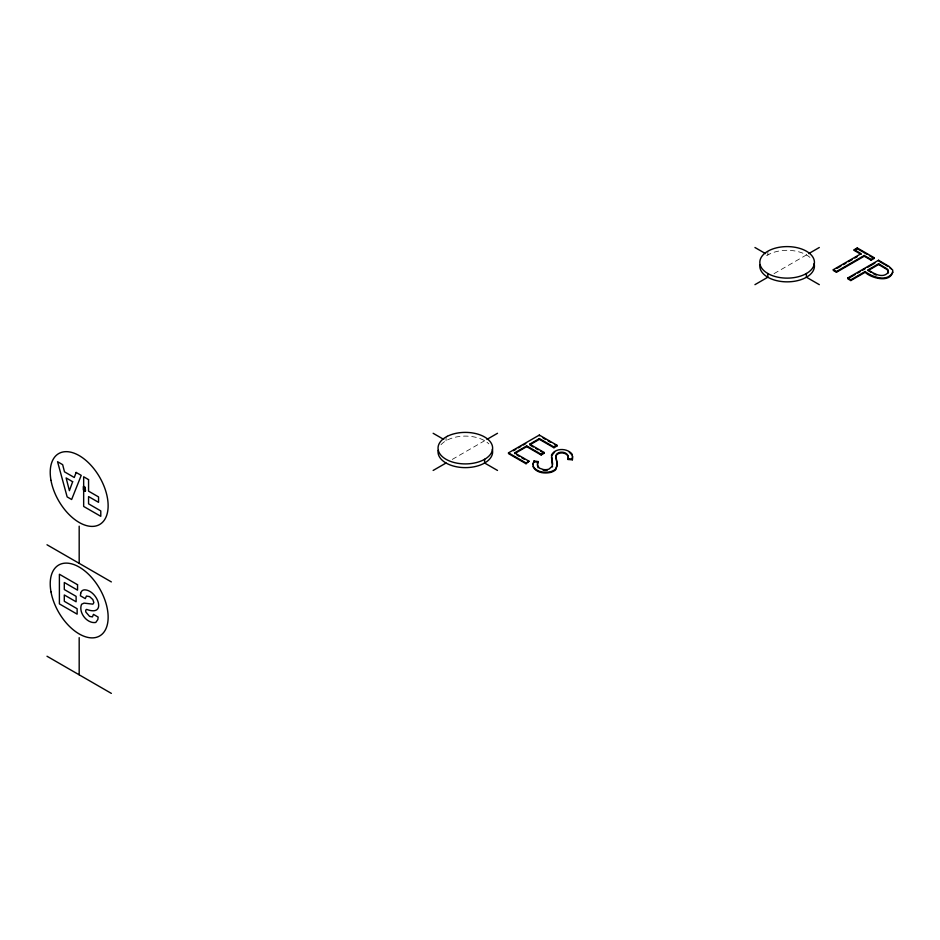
<?xml version="1.0" encoding="UTF-8"?>
<svg xmlns="http://www.w3.org/2000/svg" width="940" height="940" viewBox="0 0 940 940"><rect width="100%" height="100%" fill="white"/><g stroke="black" fill="none" stroke-linecap="round" stroke-linejoin="round"><path stroke-width="0.7" stroke-dasharray="4.7 3.53" d="M766.641 255.657L769.073 254.258A27.307 15.769 0 0 1 810.633 258.054M452.257 459.425L484.64 440.719M774.043 273.634L806.438 254.94L806.438 251.215M767.851 251.238L767.851 254.952M446.065 437.03L446.065 440.743M441.001 444.714A27.307 15.769 0 0 1 444.855 441.447L447.276 440.038A27.307 15.769 0 0 1 488.835 443.845"/><path stroke-width="1.41" d="M552.45 466.851L551.498 456.957M888.394 272.894L888.018 270.567L886.608 269.287L878.618 264.516L868.161 270.544L871.251 272.377M533.227 466.299C536.423 472.103 544.166 472.926 550.076 471.798A10.963 6.333 0 0 0 555.798 468.802L557.338 464.184L555.857 456.546L556.386 454.478C560.04 449.767 570.604 452.657 567.924 459.46L572.354 459.813L572.73 456.476M572.354 459.813L572.307 454.466C567.842 447.969 555.211 447.593 551.522 455.007L552.661 464.372M567.924 459.46C570.145 452.986 559.653 450.824 556.386 455.219L555.857 457.287L557.338 464.924L555.798 469.542A10.963 6.333 0 0 1 550.088 472.538C544.166 473.666 536.423 472.844 533.227 467.039L533.039 463.878L534.026 460.976L538.221 461.575L537.433 464.43M893 272.201C887.09 282.493 872.661 277.171 865.153 271.543L850.818 279.815L847.739 278.04L847.739 278.781L850.818 280.567L865.153 272.283C871.709 278.733 892.389 283.668 892.765 270.132L888.993 266.408L878.559 260.251L847.739 278.04M533.039 464.619L534.026 460.976M538.221 461.575L537.433 463.69L538.08 467.744M551.522 455.747L554.6 452.081M552.45 466.111L548.948 469.13A7.215 4.171 0 0 1 543.155 469.471L539.525 468.202L537.386 465.5M433.152 470.447L446.03 463.021M486.979 439.368L497.507 433.293M754.949 284.656L767.816 277.23L767.816 273.517A27.307 15.769 0 0 1 766.641 251.944L769.073 250.545A27.307 15.769 0 0 1 806.438 251.215A27.307 15.769 0 0 1 807.613 272.788L805.181 274.186A27.307 15.769 0 0 1 767.816 273.517M808.776 253.589L819.304 247.502M854.237 249.688L857.245 247.949L874.13 257.701L874.13 258.441L871.122 260.18L864.248 256.209L836.447 272.259L833.298 270.45L833.298 269.709L861.099 253.659L854.237 249.688L854.237 250.428L861.099 254.399M854.237 250.428L857.245 248.689L866.903 254.258M514.591 453.632L526.694 446.641L541.158 454.984L544.166 453.245L544.166 452.504L541.158 454.243L526.694 445.901L514.591 452.892L529.044 461.235L526.024 463.726L508.493 453.597L508.493 452.857L539.313 435.067L556.973 445.255L556.973 446.007L553.954 447.745L539.372 439.321L529.714 444.902L529.714 444.162L539.372 438.581L553.954 447.005L556.973 445.255M513.428 450.754L515.884 449.332M518.351 447.91L520.819 446.477M523.286 445.055L525.754 443.633M837.093 268.264L840.889 266.067M843.415 264.61L845.941 263.153M848.468 261.696L852.263 259.511M854.789 258.042L857.315 256.585M833.298 269.709L836.447 271.519L864.248 255.469L871.122 259.44L874.13 257.701M508.493 452.857L526.024 462.974L529.044 461.235M848.973 278.076L855.13 274.515M857.597 273.094L860.065 271.672M862.532 270.238L865 268.817M867.456 267.395L874.858 263.13M868.161 269.804L878.618 263.764L886.608 268.546L888.018 269.815L888.394 272.154C883.283 279.133 873.495 273.599 868.161 269.804L868.161 270.544M567.924 458.72L572.354 459.072M534.026 461.716L538.221 462.315M873.319 273.599L876.198 275.091M869.312 255.657L874.13 258.441M879.781 261.696L884.693 264.539M754.949 247.502L765.513 253.6M819.304 284.656L806.391 277.206L806.391 273.493M543.097 437.993L545.623 439.45M548.138 440.907L550.664 442.364M554.447 444.549L556.973 446.007M529.714 444.162L544.166 452.504M530.924 445.595L533.332 446.994M535.741 448.38L538.15 449.767M540.559 451.165L544.166 453.245M517 455.031L519.409 456.417M521.817 457.804L524.226 459.202M433.152 433.293L443.715 439.391M497.507 470.447L484.605 462.997L484.605 459.272M83.496 486.814L84.941 487.649M83.496 487.366L84.941 488.201M83.496 487.93L84.941 488.765M83.496 488.483L85.423 489.599L85.423 491.268L83.496 490.151L83.496 486.25L84.941 487.096L84.941 490.997M83.496 489.047L85.423 490.151M83.496 489.599L85.423 490.715M47 544.765L111.355 581.919M47 656.238L111.355 693.391M885.774 265.186L887.924 266.502M889.781 267.736L891.355 268.911M569.311 452.234L572.307 455.207M878.559 260.251L878.559 260.991M878.618 263.764L878.618 264.516M871.122 259.44L871.122 260.18M865.153 271.543L865.153 272.283M864.248 255.469L864.248 256.209M857.245 247.949L857.245 248.689M850.818 279.815L850.818 280.567M836.447 271.519L836.447 272.259M553.954 447.005L553.954 447.745M541.158 454.243L541.158 454.984M539.313 435.067L539.313 435.808M539.372 438.581L539.372 439.321M526.694 445.901L526.694 446.641M526.024 462.974L526.024 463.726M84.459 486.814L84.459 490.715M83.977 486.532L83.977 490.433M79.183 526.177L79.183 563.342M79.183 637.649L79.183 674.814M547.162 470.294A7.215 4.171 0 0 1 543.155 470.212M492.302 449.402A27.307 15.769 0 0 1 485.815 462.292L483.383 463.69A27.307 15.769 0 0 1 452.939 465.911A27.307 15.769 0 0 1 438.146 450.389M814.099 263.611A27.307 15.769 0 0 1 807.613 276.513L805.181 277.911A27.307 15.769 0 0 1 774.725 280.132A27.307 15.769 0 0 1 759.943 264.598M80.687 593.269L80.405 595.784L85.293 598.615L86.445 596.054L89.582 596.606L92.813 599.532L93.871 602.611L92.884 604.161L84.048 603.116L81.592 604.267C78.067 612.398 87.103 623.972 95.774 622.456L97.866 619.495L98.148 617.087L93.46 614.372L92.437 616.899L89.582 616.393L85.963 612.21A2.961 1.704 60 0 1 86.68 609.414C107.501 617.11 97.49 590.109 84.659 589.85A10.716 6.192 60 0 0 80.687 593.269M72.662 481.715L69.395 490.668L66.129 477.943L72.662 481.715M76.128 472.432L74.284 477.485L64.496 471.833L62.663 464.666L57.563 461.716L67.151 496.907L71.64 499.504L81.228 475.37L76.128 472.432M447.276 436.325L444.855 437.723A27.307 15.769 0 0 0 446.03 459.296A27.307 15.769 0 0 0 483.383 459.977L485.815 458.579A27.307 15.769 0 0 0 484.64 437.006A27.307 15.769 0 0 0 447.276 436.325M88.56 479.612L83.66 476.78L83.66 506.437L100.791 516.33L100.791 510.913L88.56 503.84L88.56 496.567L98.547 502.336L98.547 496.919L88.56 491.15L88.56 479.612M77.55 584.727L59.396 574.246L59.396 603.903L77.139 614.149L77.139 608.732L64.296 601.306L64.296 594.961L76.117 601.788L76.117 596.36L64.296 589.533L64.296 582.495L77.55 590.144L77.55 584.727M50.983 591.847A40.961 23.653 60 0 0 99.006 636.321A40.961 23.653 60 0 0 87.549 573.306A40.961 23.653 60 0 0 50.983 591.847M50.983 480.375A40.961 23.653 60 0 0 99.006 524.849A40.961 23.653 60 0 0 87.549 461.846A40.961 23.653 60 0 0 50.983 480.375"/></g></svg>
